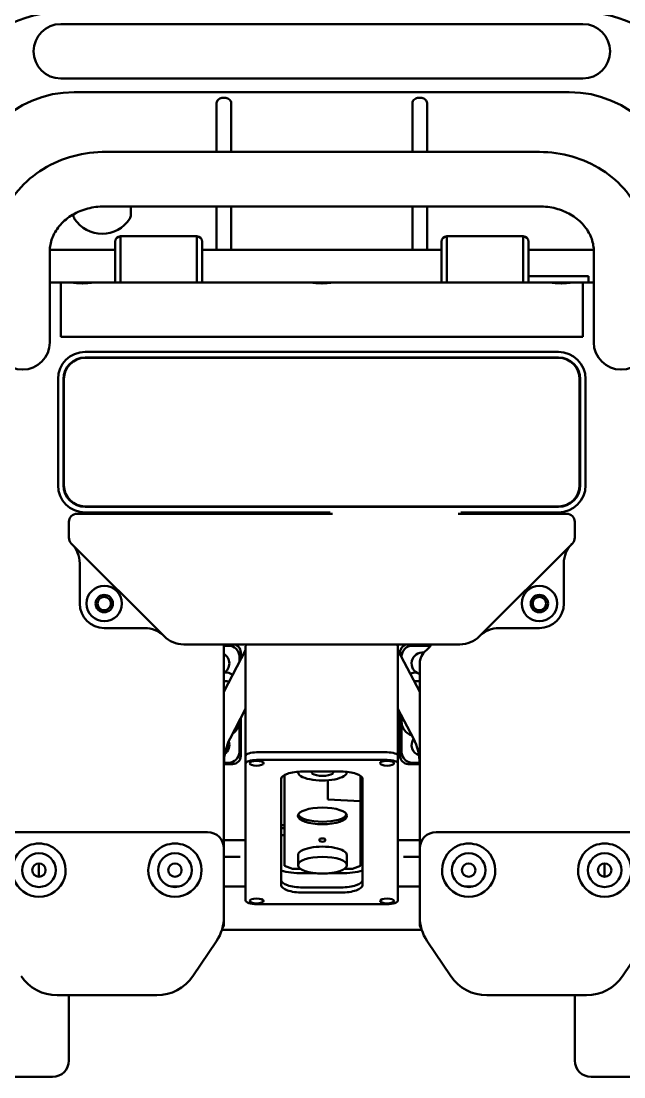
# Model space of a CAD drawing. Header units: millimetres. Extents: x 36 to 3196, y 27 to 5967.
# Drawn here: x 571.7 to 682.5, y 4147.1 to 4341.1 of the extents above; entities that cross this region are included whole.
import ezdxf

# ---------------------------------------------------------------- set-up
doc = ezdxf.new("R2010")
doc.units = ezdxf.units.MM
doc.layers.add('외형선(ISO)', color=7, linetype='Continuous', lineweight=50)

msp = doc.modelspace()

# ---------------------------------------------------------------- linework, layer by layer
at = {"layer": '외형선(ISO)'}
for p, q in [((578.9803, 4340.594), (674.9803, 4340.594)), ((578.9803, 4330.594), (674.9803, 4330.594)), ((672.4803, 4328.094), (581.4803, 4328.094)), ((607.634, 4326.094), (607.634, 4317.094)), ((610.3266, 4317.094), (610.3266, 4326.094)), ((643.634, 4326.094), (643.634, 4317.094)), ((646.3266, 4317.094), (646.3266, 4326.094)), ((586.9803, 4317.094), (666.9803, 4317.094)), ((586.9803, 4307.094), (666.9803, 4307.094)), ((591.8925, 4305.5915), (591.8925, 4307.094)), ((607.634, 4307.094), (607.634, 4299.094)), ((610.3266, 4299.094), (610.3266, 4307.094)), ((643.634, 4307.094), (643.634, 4299.094)), ((646.3266, 4299.094), (646.3266, 4307.094)), ((581.2925, 4305.6182), (581.2925, 4305.5915)), ((588.9803, 4293.094), (588.9803, 4300.594)), ((603.9803, 4301.594), (589.9803, 4301.594)), ((589.9803, 4301.594), (589.9803, 4293.094)), ((603.9803, 4293.094), (603.9803, 4301.594)), ((604.9803, 4300.594), (604.9803, 4293.094)), ((648.9803, 4293.094), (648.9803, 4300.594)), ((663.9803, 4301.594), (649.9803, 4301.594)), ((649.9803, 4301.594), (649.9803, 4293.094)), ((663.9803, 4293.094), (663.9803, 4301.594)), ((664.9803, 4300.594), (664.9803, 4293.094)), ((576.9803, 4287.3882), (576.9803, 4298.8587)), ((588.9803, 4299.094), (576.9844, 4299.094)), ((615.3721, 4299.094), (604.9803, 4299.094)), ((623.1109, 4299.094), (615.3721, 4299.094)), ((630.8497, 4299.094), (623.1109, 4299.094)), ((638.5885, 4299.094), (630.8497, 4299.094)), ((648.9803, 4299.094), (638.5885, 4299.094)), ((676.9761, 4299.094), (664.9803, 4299.094)), ((676.9803, 4298.8587), (676.9803, 4287.3882)), ((578.9803, 4293.094), (576.9803, 4293.094)), ((578.9803, 4293.094), (580.7303, 4293.094)), ((578.9803, 4291.094), (578.9803, 4293.094)), ((578.9803, 4293.094), (578.9803, 4291.094)), ((585.2303, 4293.094), (580.7303, 4293.094)), ((585.2303, 4293.094), (624.7303, 4293.094)), ((629.2303, 4293.094), (624.7303, 4293.094)), ((629.2303, 4293.094), (668.7303, 4293.094)), ((664.9803, 4294.294), (676.0303, 4294.294)), ((673.2303, 4293.094), (668.7303, 4293.094)), ((673.2303, 4293.094), (674.9803, 4293.094)), ((674.9803, 4293.094), (674.9803, 4291.094)), ((674.9803, 4291.094), (674.9803, 4293.094)), ((676.9803, 4293.094), (674.9803, 4293.094)), ((676.0303, 4294.294), (676.0303, 4293.094)), ((578.9803, 4291.094), (578.9803, 4283.094)), ((578.9803, 4283.094), (578.9803, 4291.094)), ((674.9803, 4291.094), (674.9803, 4283.094)), ((674.9803, 4291.094), (674.9803, 4283.094)), ((576.9803, 4282.094), (576.9803, 4287.3882)), ((676.9803, 4287.3882), (676.9803, 4282.094)), ((578.9803, 4283.094), (674.9803, 4283.094)), ((674.9803, 4283.094), (578.9803, 4283.094)), ((670.4819, 4280.344), (583.4787, 4280.344)), ((583.479, 4279.344), (670.4816, 4279.344)), ((583.4802, 4279.2578), (670.4802, 4279.2578)), ((578.4803, 4275.3457), (578.4803, 4255.8424)), ((579.4803, 4255.8427), (579.4803, 4275.3453)), ((579.5802, 4255.8578), (579.5802, 4275.3578)), ((674.3802, 4275.3578), (674.3802, 4255.8578)), ((674.4803, 4275.3453), (674.4803, 4255.8427)), ((675.4803, 4255.8424), (675.4803, 4275.3457)), ((670.4816, 4251.844), (583.479, 4251.844)), ((670.4802, 4251.9578), (583.4802, 4251.9578)), ((628.9722, 4250.594), (581.9803, 4250.594)), ((583.4787, 4250.844), (628.4901, 4250.844)), ((628.2603, 4250.844), (628.2603, 4250.594)), ((671.9803, 4250.594), (652.0483, 4250.594)), ((652.5304, 4250.844), (670.4819, 4250.844)), ((652.7603, 4250.594), (652.7603, 4250.844)), ((580.4803, 4249.094), (580.4803, 4246.2154)), ((673.4803, 4246.2154), (673.4803, 4249.094)), ((580.9196, 4245.1547), (597.9865, 4228.0878)), ((655.974, 4228.0878), (673.0409, 4245.1547)), ((582.4803, 4241.4815), (582.4803, 4234.094)), ((671.4803, 4234.094), (671.4803, 4241.4815)), ((586.9803, 4229.594), (594.3678, 4229.594)), ((659.5928, 4229.594), (666.9803, 4229.594)), ((601.5928, 4226.594), (652.3678, 4226.594)), ((608.9803, 4189.094), (608.9803, 4225.994)), ((608.9803, 4217.8837), (612.9803, 4225.5328)), ((609.8303, 4226.344), (609.0001, 4226.344)), ((612.0803, 4225.094), (612.0803, 4223.8117)), ((612.9803, 4206.0632), (612.9803, 4226.2666)), ((640.9803, 4226.2666), (640.9803, 4206.0632)), ((640.9803, 4225.5328), (644.9803, 4217.8837)), ((641.3803, 4224.7679), (641.3803, 4225.094)), ((646.9833, 4226.344), (643.6303, 4226.344)), ((611.8303, 4223.3337), (611.8303, 4224.344)), ((641.6303, 4224.344), (641.6303, 4224.2898)), ((644.9803, 4223.0527), (644.9803, 4189.094)), ((609.1303, 4221.444), (609.1105, 4221.444)), ((644.35, 4221.444), (644.3303, 4221.444)), ((644.9803, 4221.1958), (644.8505, 4221.1958)), ((609.1303, 4219.844), (608.9803, 4219.844)), ((644.9803, 4219.844), (644.3303, 4219.844)), ((612.9803, 4214.7431), (610.1188, 4209.2712)), ((612.0803, 4213.022), (612.0803, 4206.094)), ((643.8417, 4209.2712), (640.9803, 4214.7431)), ((641.3803, 4206.094), (641.3803, 4213.9781)), ((641.6303, 4212.444), (641.6303, 4213.5001)), ((611.8303, 4212.544), (611.8303, 4212.444)), ((611.8303, 4206.844), (611.8303, 4212.444)), ((641.6303, 4212.444), (641.6303, 4206.844)), ((612.9803, 4204.6536), (612.9803, 4206.0632)), ((638.9803, 4206.7472), (614.9803, 4206.7472)), ((614.9803, 4206.7472), (638.9803, 4206.7472)), ((614.9803, 4205.3377), (638.9803, 4205.3377)), ((640.9803, 4206.0632), (640.9803, 4204.6536)), ((610.5803, 4204.594), (608.9803, 4204.594)), ((608.9824, 4204.844), (609.8303, 4204.844)), ((612.9803, 4179.5152), (612.9803, 4204.6536)), ((622.6132, 4203.0974), (622.6132, 4203.1675)), ((630.4803, 4203.2001), (623.4803, 4203.2001)), ((631.5832, 4203.0974), (631.5832, 4203.147)), ((640.9803, 4204.6536), (640.9803, 4179.5152)), ((644.9803, 4204.594), (642.8803, 4204.594)), ((643.6303, 4204.844), (644.9781, 4204.844)), ((619.4803, 4201.832), (619.4803, 4182.3368)), ((620.0982, 4202.5625), (620.0982, 4185.8749)), ((628.0982, 4201.602), (628.0982, 4198.0508)), ((634.0982, 4202.4155), (634.0982, 4197.7943)), ((634.4803, 4182.3368), (634.4803, 4201.832)), ((628.0982, 4198.0508), (634.0982, 4197.7943)), ((634.0982, 4185.8749), (634.0982, 4197.7943)), ((605.9803, 4192.094), (568.9803, 4192.094)), ((684.9803, 4192.094), (647.9803, 4192.094)), ((612.9803, 4190.594), (608.9803, 4190.594)), ((626.5732, 4190.4922), (626.5732, 4190.7316)), ((627.6232, 4190.7316), (627.6232, 4190.4922)), ((644.9803, 4190.594), (640.9803, 4190.594)), ((608.9803, 4176.5399), (608.9803, 4189.094)), ((622.6132, 4185.9963), (622.6132, 4187.8757)), ((631.5832, 4185.9963), (631.5832, 4187.8757)), ((644.9803, 4189.094), (644.9803, 4176.5399)), ((574.9803, 4183.8645), (574.9803, 4186.3235)), ((608.9803, 4187.544), (611.9803, 4187.544)), ((620.0982, 4185.8749), (621.5982, 4185.3619)), ((632.5982, 4185.3619), (634.0982, 4185.8749)), ((641.9803, 4187.544), (644.9803, 4187.544)), ((678.9803, 4183.8645), (678.9803, 4186.3235)), ((621.5982, 4185.3619), (623.0148, 4185.3619)), ((625.952, 4184.5133), (623.4803, 4184.5133)), ((630.4803, 4184.5133), (628.2444, 4184.5133)), ((631.1816, 4185.3619), (632.5982, 4185.3619)), ((600.7613, 4182.094), (599.1993, 4182.094)), ((599.1993, 4182.094), (600.7613, 4182.094)), ((612.9803, 4182.094), (608.9803, 4182.094)), ((623.4803, 4181.9084), (630.4803, 4181.9084)), ((644.9803, 4182.094), (640.9803, 4182.094)), ((654.7613, 4182.094), (653.1993, 4182.094)), ((653.1993, 4182.094), (654.7613, 4182.094)), ((623.4803, 4180.9687), (630.4803, 4180.9687)), ((638.9803, 4178.8311), (614.9803, 4178.8311)), ((608.9803, 4176.094), (608.9803, 4176.5399)), ((608.9803, 4176.094), (608.9803, 4175.094)), ((644.9803, 4176.5399), (644.9803, 4176.094)), ((644.9803, 4175.094), (644.9803, 4176.094)), ((608.5972, 4174.094), (613.9803, 4174.094)), ((613.9803, 4174.094), (639.9803, 4174.094)), ((639.9803, 4174.094), (645.3633, 4174.094)), ((603.2648, 4165.6205), (607.6126, 4172.0663)), ((646.348, 4172.0663), (650.6958, 4165.6205)), ((682.2648, 4165.6205), (686.6126, 4172.0663)), ((578.3281, 4162.094), (596.6325, 4162.094)), ((580.4803, 4150.094), (580.4803, 4162.094)), ((657.3281, 4162.094), (675.6325, 4162.094)), ((673.4803, 4150.094), (673.4803, 4162.094)), ((577.4803, 4147.094), (562.4803, 4147.094)), ((691.4803, 4147.094), (676.4803, 4147.094))]:
    msp.add_line(p, q, dxfattribs=at)
for centre, radius in [((586.9803, 4234.094), 3.25), ((666.9803, 4234.094), 3.25), ((586.9803, 4234.094), 1.6), ((586.9803, 4234.094), 1.2295), ((666.9803, 4234.094), 1.6), ((666.9803, 4234.094), 1.2295), ((574.9803, 4185.094), 3.1), ((599.9803, 4185.094), 3.1), ((653.9803, 4185.094), 3.1), ((678.9803, 4185.094), 3.1), ((574.9803, 4185.094), 1.2295), ((599.9803, 4185.094), 1.2295), ((653.9803, 4185.094), 1.2295), ((678.9803, 4185.094), 1.2295)]:
    msp.add_circle(centre, radius, dxfattribs=at)
for centre, radius, start, end in [((581.4803, 4313.094), 30, 90, 180), ((672.4803, 4313.094), 30, 0, 90), ((578.9803, 4335.594), 5, 90, 270), ((674.9803, 4335.594), 5, 270, 90), ((581.4803, 4308.094), 20, 90, 180), ((672.4803, 4308.094), 20, 0, 90), ((582.7925, 4305.5915), 1.5, 180, 213.366994), ((586.5925, 4308.094), 6.05, 213.366994, 326.633006), ((590.3925, 4305.5915), 1.5, 326.633006, 0), ((589.9803, 4300.594), 1, 90, 180), ((603.9803, 4300.594), 1, 0, 90), ((649.9803, 4300.594), 1, 90, 180), ((663.9803, 4300.594), 1, 0, 90), ((571.9803, 4282.094), 5, 180, 0), ((681.9803, 4282.094), 5, 180, 0), ((583.4802, 4275.3578), 3.9, 90, 180), ((670.4802, 4275.3578), 3.9, 0, 90), ((583.4802, 4255.8578), 3.9, 180, 270), ((670.4802, 4255.8578), 3.9, 270, 0), ((581.9803, 4249.094), 1.5, 90, 180), ((671.9803, 4249.094), 1.5, 0, 90), ((581.9803, 4246.2154), 1.5, 180, 225), ((671.9803, 4246.2154), 1.5, 315, 0), ((577.3803, 4241.4815), 5.1, 0, 45), ((676.5803, 4241.4815), 5.1, 135, 180), ((586.9803, 4234.094), 4.5, 180, 270), ((666.9803, 4234.094), 4.5, 270, 0), ((594.3678, 4224.494), 5.1, 45, 90), ((659.5928, 4224.494), 5.1, 90, 135), ((601.5928, 4231.694), 5.1, 225, 270), ((612.0803, 4225.994), 3.1, 168.840078, 180), ((610.5803, 4225.094), 1.5, 0, 90), ((642.8803, 4225.094), 1.5, 90, 180), ((644.3803, 4228.0276), 3.1, 306.639214, 332.455484), ((652.3678, 4231.694), 5.1, 270, 315), ((607.9803, 4223.094), 2, 300, 60), ((609.8303, 4224.344), 2, 0, 90), ((643.6303, 4224.344), 2, 90, 180), ((645.4803, 4223.094), 2, 82.730907, 251.64659), ((648.0803, 4223.0527), 3.1, 126.639214, 180), ((609.1303, 4218.744), 2.7, 56.744697, 90), ((644.3303, 4218.744), 2.7, 90, 113.841137), ((609.1303, 4217.144), 2.7, 72.540806, 90), ((644.3303, 4217.144), 2.7, 90, 97.712493), ((607.9803, 4215.594), 2.5, 66.405051, 66.421822), ((645.4803, 4215.594), 2.5, 101.536959, 103.295372), ((644.3303, 4214.044), 2.7, 195.987149, 219.22686), ((609.1303, 4212.444), 2.7, 302.735265, 0), ((644.3303, 4212.444), 2.7, 180, 252.785901), ((618.9803, 4204.6372), 10, 152.392995, 180), ((645.4803, 4208.094), 2, 144.559307, 251.886577), ((634.9803, 4204.6372), 10, 0, 27.607005), ((607.9803, 4208.094), 2, 305.793553, 19.314527), ((609.8303, 4206.844), 2, 270, 0), ((610.5803, 4206.094), 1.5, 270, 0), ((642.8803, 4206.094), 1.5, 180, 270), ((643.6303, 4206.844), 2, 180, 270), ((605.9803, 4189.094), 3, 0, 90), ((647.9803, 4189.094), 3, 90, 180), ((574.9803, 4185.094), 4.9, 125.281262, 54.718738), ((599.9803, 4185.094), 4.9, 125.281262, 54.718738), ((653.9803, 4185.094), 4.9, 125.281262, 54.718738), ((678.9803, 4185.094), 4.9, 125.281262, 54.718738), ((600.9803, 4176.5399), 8, 326, 0), ((652.9803, 4176.5399), 8, 180, 214), ((607.9803, 4175.094), 1, 314.747741, 0), ((645.9803, 4175.094), 1, 180, 225.252259), ((578.3281, 4170.094), 8, 214, 270), ((596.6325, 4170.094), 8, 270, 326), ((657.3281, 4170.094), 8, 214, 270), ((675.6325, 4170.094), 8, 270, 326), ((577.4803, 4150.094), 3, 270, 0), ((676.4803, 4150.094), 3, 180, 270)]:
    msp.add_arc(centre, radius, start, end, dxfattribs=at)
for centre, major_axis, ratio, start_param, end_param in [((583.482, 4275.3423), (-3.538, 3.538), 0.999315, 5.49811219, 7.06825843), ((583.4816, 4275.3427), (-2.8304, 2.8304), 0.999315, 5.49811153, 7.06825908), ((670.4789, 4275.3427), (2.8304, 2.8304), 0.999315, 5.49811153, 7.06825908), ((670.4786, 4275.3423), (3.538, 3.538), 0.999315, 5.49811153, 7.06825908), ((583.482, 4255.8457), (-3.538, -3.538), 0.999315, 5.49811219, 7.06825843), ((583.4816, 4255.8454), (-2.8304, -2.8304), 0.999315, 5.49811219, 7.06825843), ((670.4789, 4255.8454), (2.8304, -2.8304), 0.999315, 5.49811153, 7.06825908), ((670.4786, 4255.8457), (3.538, -3.538), 0.999315, 5.49811153, 7.06825908), ((614.9803, 4226.2666), (-2, 0), 0.34202014, 5.78399579, 6.28318531), ((638.9803, 4226.2666), (2, 0), 0.34202014, 0, 0.49918952), ((614.9803, 4206.0632), (-2, 0), 0.34202014, 4.71238898, 6.28318531), ((614.9803, 4206.0632), (-2, 0), 0.34202014, 4.71238898, 6.28318531), ((614.9803, 4204.6536), (-2, 0), 0.34202014, 4.71238898, 6.28318531), ((638.9803, 4206.0632), (2, 0), 0.34202014, 0, 1.57079633), ((638.9803, 4206.0632), (2, 0), 0.34202014, 0, 1.57079633), ((638.9803, 4204.6536), (2, 0), 0.34202014, 0, 1.57079633), ((623.4803, 4201.832), (-4, 0), 0.34202014, 4.71238898, 6.28318531), ((627.0982, 4203.0974), (-4.485, 0), 0.34202014, 6.23718953, 9.45731428), ((627.0982, 4203.0974), (2, 0), 0.34202014, 2.99088377, 6.43389419), ((630.4803, 4201.832), (4, 0), 0.34202014, 0, 1.57079633), ((627.0982, 4195.528), (-4.5, 0), 0.34202014, 0.15323663, 2.98835602), ((634.1803, 4194.7328), (0.8, 0), 0.34202014, 1.18639955, 1.67358149), ((634.1803, 4194.7328), (-0.8, 0), 0.34202014, 1.46801116, 1.9551931), ((619.7803, 4193.0911), (0.8, 0), 0.34202014, 1.16211922, 1.9551931), ((619.7803, 4193.0911), (-0.8, 0), 0.34202014, 1.18639955, 1.97947343), ((620.1803, 4193.2963), (-5.2, 0), 0.34202014, 1.43577102, 1.5550104), ((633.7803, 4193.2963), (-5.2, 0), 0.34202014, 1.63197228, 1.70582163), ((627.0982, 4190.7316), (-0.525, 0), 0.34202014, 3.14159265, 6.28318531), ((627.0982, 4190.4922), (0.525, 0), 0.34202014, 3.14159265, 6.28318531), ((627.0982, 4187.8757), (-4.485, 0), 0.34202014, 3.14159265, 6.28318531), ((623.4803, 4186.5654), (-6, 0), 0.34202014, 0.84106867, 1.57079633), ((630.4803, 4186.5654), (-6, 0), 0.34202014, 1.57079633, 2.30052398), ((623.4803, 4183.2765), (-4, 0), 0.34202014, 0, 1.57079633), ((623.4803, 4182.3368), (-4, 0), 0.34202014, 0, 1.57079633), ((630.4803, 4183.2765), (4, 0), 0.34202014, 4.71238898, 6.28318531), ((630.4803, 4182.3368), (4, 0), 0.34202014, 4.71238898, 6.28318531), ((614.9803, 4179.5152), (-2, 0), 0.34202014, 0, 1.57079633), ((638.9803, 4179.5152), (2, 0), 0.34202014, 4.71238898, 6.28318531)]:
    msp.add_ellipse(centre, major_axis=major_axis, ratio=ratio, start_param=start_param, end_param=end_param, dxfattribs=at)
for centre, major_axis in [((614.9803, 4204.7391), (-1.3, 0)), ((638.9803, 4204.7391), (-1.3, 0)), ((627.0982, 4195.0582), (4.5, 0)), ((627.0982, 4185.9963), (4.485, 0)), ((614.9803, 4179.4297), (-1.3, 0)), ((638.9803, 4179.4297), (-1.3, 0))]:
    msp.add_ellipse(centre, major_axis=major_axis, ratio=0.34202014, dxfattribs=at)
for points, knots in [([(610.3266, 4326.094), (610.3266, 4326.2067), (610.3003, 4326.3245), (610.1996, 4326.5367), (610.1252, 4326.6314), (609.9548, 4326.7882), (609.8312, 4326.8655), (609.5034, 4327.0118), (609.2208, 4327.0623), (608.7397, 4327.0623), (608.4571, 4327.0118), (608.1294, 4326.8655), (608.0057, 4326.7882), (607.8353, 4326.6314), (607.761, 4326.5367), (607.6603, 4326.3245), (607.634, 4326.2067), (607.634, 4326.094)], [-0.708310958, -0.708310958, -0.708310958, -0.708310958, -0.674505584, -0.674505584, -0.640700211, -0.640700211, -0.603398455, -0.603398455, -0.531233219, -0.531233219, -0.459067982, -0.459067982, -0.421766226, -0.421766226, -0.387960853, -0.387960853, -0.354155479, -0.354155479, -0.354155479, -0.354155479]), ([(646.3266, 4326.094), (646.3266, 4326.2067), (646.3003, 4326.3245), (646.1996, 4326.5367), (646.1252, 4326.6314), (645.9548, 4326.7882), (645.8312, 4326.8655), (645.5034, 4327.0118), (645.2208, 4327.0623), (644.7397, 4327.0623), (644.4571, 4327.0118), (644.1294, 4326.8655), (644.0057, 4326.7882), (643.8353, 4326.6314), (643.761, 4326.5367), (643.6603, 4326.3245), (643.634, 4326.2067), (643.634, 4326.094)], [-0.708310958, -0.708310958, -0.708310958, -0.708310958, -0.674505584, -0.674505584, -0.640700211, -0.640700211, -0.603398455, -0.603398455, -0.531233219, -0.531233219, -0.459067982, -0.459067982, -0.421766226, -0.421766226, -0.387960853, -0.387960853, -0.354155479, -0.354155479, -0.354155479, -0.354155479]), ([(566.9803, 4298.8587), (566.9803, 4300.7578), (567.3087, 4302.6556), (568.5817, 4306.2689), (569.5336, 4307.9802), (571.9653, 4311.0684), (573.4574, 4312.4354), (576.7947, 4314.6714), (578.6395, 4315.5411), (582.5111, 4316.7314), (584.5378, 4317.0523), (586.7069, 4317.0928), (586.8436, 4317.094), (586.9803, 4317.094)], [3.14159265, 3.14159265, 3.14159265, 3.14159265, 3.44299174, 3.44299174, 3.74878345, 3.74878345, 4.06294272, 4.06294272, 4.37710199, 4.37710199, 4.69126125, 4.69126125, 4.71238898, 4.71238898, 4.71238898, 4.71238898]), ([(666.9803, 4317.094), (669.0131, 4317.094), (671.0459, 4316.811), (674.9411, 4315.6943), (676.8035, 4314.8603), (680.1875, 4312.691), (681.7087, 4311.3549), (684.2421, 4308.2781), (685.2531, 4306.5368), (686.6057, 4302.8636), (686.9621, 4300.9391), (686.98, 4298.9597), (686.9803, 4298.9092), (686.9803, 4298.8587)], [4.71238898, 4.71238898, 4.71238898, 4.71238898, 5.02654825, 5.02654825, 5.34070751, 5.34070751, 5.65486678, 5.65486678, 5.96902604, 5.96902604, 6.27517135, 6.27517135, 6.28318531, 6.28318531, 6.28318531, 6.28318531]), ([(576.9803, 4298.8587), (576.9803, 4299.6513), (577.1207, 4300.4449), (577.6922, 4301.9969), (578.1251, 4302.7558), (579.2847, 4304.1642), (580.0123, 4304.8123), (581.6748, 4305.8781), (582.5987, 4306.3035), (584.5489, 4306.8886), (585.5706, 4307.0553), (586.7265, 4307.092), (586.8534, 4307.094), (586.9803, 4307.094)], [3.14159265, 3.14159265, 3.14159265, 3.14159265, 3.45575192, 3.45575192, 3.76991118, 3.76991118, 4.08407045, 4.08407045, 4.38461651, 4.38461651, 4.67643405, 4.67643405, 4.71238898, 4.71238898, 4.71238898, 4.71238898]), ([(666.9803, 4307.094), (668.0015, 4307.094), (669.0225, 4306.962), (670.9638, 4306.4521), (671.8829, 4306.0728), (673.5443, 4305.1111), (674.2812, 4304.5245), (675.5252, 4303.199), (676.0187, 4302.455), (676.7083, 4300.9205), (676.9061, 4300.13), (676.9745, 4299.1783), (676.9803, 4299.0185), (676.9803, 4298.8587)], [4.71238898, 4.71238898, 4.71238898, 4.71238898, 5.00174886, 5.00174886, 5.29298672, 5.29298672, 5.59152832, 5.59152832, 5.90568759, 5.90568759, 6.21984685, 6.21984685, 6.28318531, 6.28318531, 6.28318531, 6.28318531]), ([(580.7303, 4293.094), (581.002, 4293.0937), (581.3096, 4293.0627), (582.0705, 4292.9872), (582.5391, 4292.9481), (583.4215, 4292.9481), (583.89, 4292.9872), (584.651, 4293.0627), (584.9585, 4293.0937), (585.2303, 4293.094)], [-1.948531238, -1.948531238, -1.948531238, -1.948531238, -1.849185246, -1.849185246, -1.716827233, -1.716827233, -1.58446922, -1.58446922, -1.485123227, -1.485123227, -1.485123227, -1.485123227]), ([(624.7303, 4293.094), (625.002, 4293.0937), (625.3096, 4293.0627), (626.0705, 4292.9872), (626.5391, 4292.9481), (627.4215, 4292.9481), (627.89, 4292.9872), (628.651, 4293.0627), (628.9585, 4293.0937), (629.2303, 4293.094)], [-1.948531238, -1.948531238, -1.948531238, -1.948531238, -1.849185246, -1.849185246, -1.716827233, -1.716827233, -1.58446922, -1.58446922, -1.485123227, -1.485123227, -1.485123227, -1.485123227]), ([(668.7303, 4293.094), (669.002, 4293.0937), (669.3096, 4293.0627), (670.0705, 4292.9872), (670.5391, 4292.9481), (671.4215, 4292.9481), (671.89, 4292.9872), (672.651, 4293.0627), (672.9585, 4293.0937), (673.2303, 4293.094)], [-1.948531238, -1.948531238, -1.948531238, -1.948531238, -1.849185246, -1.849185246, -1.716827233, -1.716827233, -1.58446922, -1.58446922, -1.485123227, -1.485123227, -1.485123227, -1.485123227]), ([(572.1501, 4189.094), (572.4356, 4189.2961), (572.7476, 4189.4703), (573.6843, 4189.8656), (574.3504, 4189.994), (574.9803, 4189.994), (575.6102, 4189.994), (576.2762, 4189.8656), (577.2129, 4189.4703), (577.5249, 4189.2961), (577.8105, 4189.094)], [2.93908449, 2.93908449, 2.93908449, 2.93908449, 3.040675268, 3.040675268, 3.229643664, 3.229643664, 3.229643664, 3.41861206, 3.41861206, 3.520202838, 3.520202838, 3.520202838, 3.520202838]), ([(597.1501, 4189.094), (597.4356, 4189.2961), (597.7476, 4189.4703), (598.6843, 4189.8656), (599.3504, 4189.994), (599.9803, 4189.994), (600.6102, 4189.994), (601.2762, 4189.8656), (602.2129, 4189.4703), (602.5249, 4189.2961), (602.8105, 4189.094)], [2.93908449, 2.93908449, 2.93908449, 2.93908449, 3.040675268, 3.040675268, 3.229643664, 3.229643664, 3.229643664, 3.41861206, 3.41861206, 3.520202838, 3.520202838, 3.520202838, 3.520202838]), ([(651.1501, 4189.094), (651.4356, 4189.2961), (651.7476, 4189.4703), (652.6843, 4189.8656), (653.3504, 4189.994), (653.9803, 4189.994), (654.6102, 4189.994), (655.2762, 4189.8656), (656.2129, 4189.4703), (656.5249, 4189.2961), (656.8105, 4189.094)], [2.93908449, 2.93908449, 2.93908449, 2.93908449, 3.040675268, 3.040675268, 3.229643664, 3.229643664, 3.229643664, 3.41861206, 3.41861206, 3.520202838, 3.520202838, 3.520202838, 3.520202838]), ([(676.1501, 4189.094), (676.4356, 4189.2961), (676.7476, 4189.4703), (677.6843, 4189.8656), (678.3504, 4189.994), (678.9803, 4189.994), (679.6102, 4189.994), (680.2762, 4189.8656), (681.2129, 4189.4703), (681.5249, 4189.2961), (681.8105, 4189.094)], [2.93908449, 2.93908449, 2.93908449, 2.93908449, 3.040675268, 3.040675268, 3.229643664, 3.229643664, 3.229643664, 3.41861206, 3.41861206, 3.520202838, 3.520202838, 3.520202838, 3.520202838])]:
    msp.add_open_spline(points, degree=3, knots=knots, dxfattribs=at)

doc.saveas('drawing.dxf')
